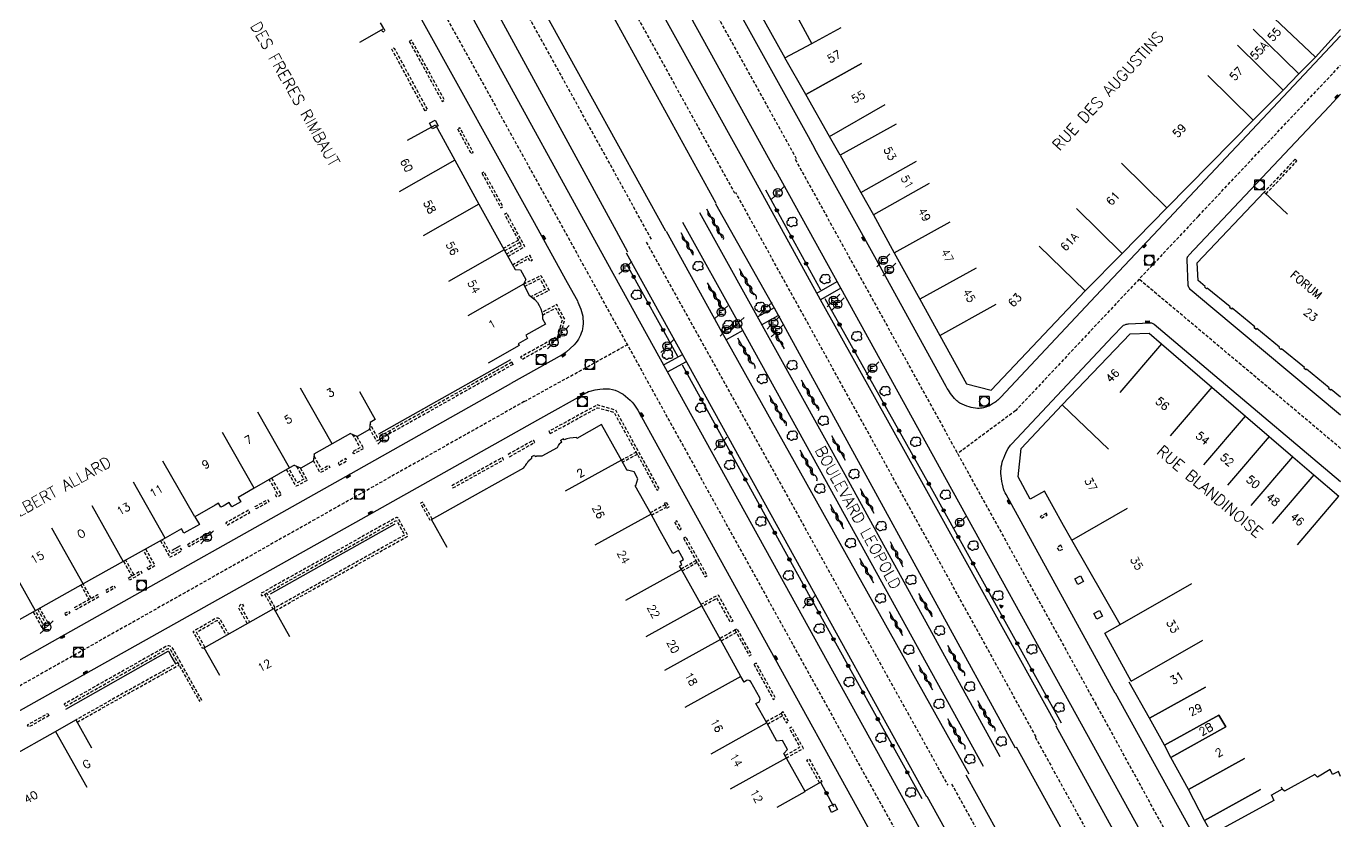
# Model space of a CAD drawing. Header units: millimetres. Extents: x 79000 to 80002, y 144000 to 145000.
# Drawn here: x 79794.7 to 80000, y 144560 to 144684 of the extents above; entities that cross this region are included whole.
import ezdxf
from ezdxf.enums import TextEntityAlignment as Align

# ---------------------------------------------------------------- set-up
doc = ezdxf.new("R2010")
doc.units = ezdxf.units.MM
doc.linetypes.add('DASHED', pattern=[0.75, 0.5, -0.25])
doc.layers.get('0').update_dxf_attribs({"linetype": 'CONTINUOUS'})
for name, color, linetype in [('W0001', 6, 'DASHED'), ('W0008', 7, 'CONTINUOUS'), ('W0100', 7, 'CONTINUOUS'), ('W0112', 1, 'DASHED'), ('W0300', 7, 'CONTINUOUS'), ('W0310', 3, 'CONTINUOUS'), ('W0322', 7, 'CONTINUOUS'), ('W0400', 7, 'CONTINUOUS'), ('W0420', 7, 'CONTINUOUS'), ('W0471', 7, 'CONTINUOUS'), ('W0851', 7, 'CONTINUOUS'), ('W0984', 7, 'CONTINUOUS'), ('W0989', 7, 'CONTINUOUS'), ('W0991', 7, 'CONTINUOUS'), ('W1102', 7, 'CONTINUOUS')]:
    doc.layers.add(name, color=color, linetype=linetype)
doc.styles.get("Standard").update_dxf_attribs({"font": 'romans.shx', "width": 0.85})

# ---------------------------------------------------------------- blocks, each defined once
blk = doc.blocks.new('T300')
for p, q in [((-0.8, 0.51), (-0.86, 0.34)), ((-0.86, 0.34), (-0.86, 0.17)), ((-0.86, 0.17), (-0.74, 0.06)), ((-0.69, 0.63), (-0.8, 0.51)), ((-0.8, -0.06), (-0.74, 0.06)), ((-0.74, 0.06), (-0.69, 0.11)), ((-0.57, 0.69), (-0.69, 0.63)), ((-0.46, 0.69), (-0.57, 0.69)), ((-0.29, 0.63), (-0.46, 0.69)), ((-0.29, 0.63), (-0.17, 0.74)), ((-0.23, 0.57), (-0.29, 0.63)), ((-0.17, 0.74), (-0.06, 0.8)), ((-0.06, 0.8), (0.06, 0.8)), ((0.06, 0.8), (0.23, 0.74)), ((0.23, 0.74), (0.34, 0.63)), ((0.34, 0.63), (0.4, 0.51)), ((0.46, 0.46), (0.34, 0.46)), ((0.4, 0.51), (0.4, 0.46)), ((0.57, 0.4), (0.46, 0.46)), ((0.57, 0.4), (0.69, 0.29)), ((0.69, 0.29), (0.74, 0.17)), ((0.74, 0.06), (0.69, -0.17)), ((0.74, 0.17), (0.74, 0.06)), ((-0.8, -0.17), (-0.8, -0.06)), ((-0.8, -0.23), (-0.8, -0.17)), ((-0.74, -0.34), (-0.8, -0.23)), ((-0.69, -0.4), (-0.74, -0.34)), ((-0.51, -0.46), (-0.69, -0.4)), ((-0.4, -0.46), (-0.51, -0.46)), ((-0.4, -0.46), (-0.34, -0.46)), ((-0.34, -0.46), (-0.34, -0.4)), ((-0.34, -0.51), (-0.34, -0.46)), ((-0.29, -0.63), (-0.34, -0.51)), ((-0.17, -0.74), (-0.29, -0.63)), ((-0.06, -0.8), (-0.17, -0.74)), ((0.06, -0.8), (-0.06, -0.8)), ((0.17, -0.74), (0.06, -0.8)), ((0.23, -0.69), (0.17, -0.74)), ((0.29, -0.46), (0.23, -0.46)), ((0.29, -0.63), (0.23, -0.69)), ((0.46, -0.4), (0.29, -0.46)), ((0.34, -0.51), (0.29, -0.63)), ((0.34, -0.51), (0.34, -0.46)), ((0.57, -0.34), (0.46, -0.4)), ((0.63, -0.29), (0.57, -0.34)), ((0.69, -0.17), (0.63, -0.29))]:
    blk.add_line(p, q)
blk = doc.blocks.new('T851')
for p, q in [((-0.25, -0.15), (0, 0.32)), ((0, 0.32), (0.25, -0.15)), ((-0.25, -0.15), (0.25, -0.15))]:
    blk.add_line(p, q)
for major_axis in [(-0.106, 0.106), (-0.0354, 0.0354), (-0.0236, 0.0236)]:
    blk.add_ellipse((0, 0), major_axis=major_axis, ratio=1, start_param=3.926991, end_param=10.210176)
blk = doc.blocks.new('T471')
for p, q in [((-0.333334, 0.333334), (-0.333334, -0.333334)), ((-0.333334, 0.333334), (0.333334, 0.333334)), ((-0.333334, 0), (0, 0)), ((0.500001, 0.500001), (1.000002, 1.000002)), ((-0.500001, -0.500001), (-1.000002, -1.000002)), ((-0.333334, -0.333334), (0.333334, -0.333334))]:
    blk.add_line(p, q)
blk.add_ellipse((0, 0), major_axis=(0.471405, 0.471405), ratio=1, start_param=5.4977871438, end_param=11.780972451)
blk = doc.blocks.new('T400')
for p, q in [((-0.15, 0.3), (0.15, 0.3)), ((-0.15, -0.25), (-0.15, 0.3)), ((-0.15, 0.15), (0.15, 0.15)), ((-0.15, 0), (0.15, 0)), ((0.15, 0.3), (0.15, -0.25)), ((-0.15, -0.15), (0.15, -0.15)), ((-0.15, -0.25), (-0.15, -0.3)), ((-0.15, -0.3), (0.15, -0.3)), ((0.15, -0.3), (0.15, -0.25))]:
    blk.add_line(p, q)
blk = doc.blocks.new('T420')
for p, q in [((0.75, 0.75), (-0.75, 0.75)), ((-0.75, 0.75), (-0.75, -0.75)), ((0.75, 0.75), (0.75, -0.75)), ((0.75, -0.75), (-0.75, -0.75))]:
    blk.add_line(p, q)
blk.add_ellipse((0, 0), major_axis=(-0.53, 0.53), ratio=1, start_param=3.926991, end_param=10.210176)
blk = doc.blocks.new('t112o')
at = {"color": 0, "linetype": 'Continuous'}
for p, q in [((-0.5, 0.5), (0.5, 0.5)), ((-0.5, -0.5), (-0.5, 0.5)), ((0.5, 0.5), (0.5, -0.5)), ((0.5, -0.5), (-0.5, -0.5))]:
    blk.add_line(p, q, dxfattribs=at)
blk = doc.blocks.new('t322o')
at = {"color": 0, "linetype": 'Continuous'}
for radius in [0.25, 0.15]:
    blk.add_circle((0, 0), radius, dxfattribs=at)
blk = doc.blocks.new('t310o')
at = {"color": 0, "linetype": 'Continuous'}
for centre, start, end in [((-0.5, 0.38), 216.8699, 323.1304), ((0.5, -0.37), 36.8699, 143.1303)]:
    blk.add_arc(centre, 0.625, start, end, dxfattribs=at)

msp = doc.modelspace()

# ---------------------------------------------------------------- linework, layer by layer
at = {"layer": 'W0001', "flags": 128}
for points in [[(79865.94, 145000), (79850.29, 144963.3), (79830.17, 144915.96), (79827.73, 144910.26), (79817.01, 144885.06), (79816.56, 144883.96), (79816.13, 144882.86), (79815.12, 144880.15), (79814.14, 144877.44), (79813.6, 144875.89), (79813.1, 144874.32), (79812.64, 144872.75), (79812.22, 144871.16), (79811.65, 144868.86), (79811.13, 144866.54), (79810.64, 144864.22), (79810.2, 144861.89), (79809.71, 144859.09), (79809.29, 144856.27), (79809.07, 144854.44), (79808.9, 144852.6), (79808.79, 144850.86), (79808.7, 144849.12), (79808.63, 144847.38), (79808.59, 144845.63), (79808.58, 144843.73), (79808.59, 144841.83), (79808.62, 144839.92), (79808.68, 144838.02), (79808.98, 144831.44), (79809.16, 144828.62), (79809.4, 144825.59), (79809.66, 144822.55), (79809.89, 144820.15), (79810.15, 144817.74), (79810.57, 144814.02), (79811.01, 144810.29), (79811.23, 144808.63), (79811.48, 144806.97), (79815.92, 144783.42), (79816.29, 144781.59), (79816.81, 144779.23), (79818.43, 144772.47), (79819.06, 144769.98), (79819.73, 144767.5), (79820.71, 144764.07), (79821.72, 144760.65), (79822.48, 144758.19), (79823.3, 144755.75), (79824.05, 144753.68), (79824.84, 144751.63), (79825.94, 144748.99), (79827.1, 144746.39), (79828.35, 144743.76), (79829.67, 144741.16), (79832.41, 144735.96), (79833.33, 144734.25), (79853.75, 144697.3), (79876.85, 144655.55), (79897.23, 144618.65), (79900.05, 144613.53), (79912.27, 144591.41), (79930.03, 144559.25), (79958.22, 144508.22), (79972.17, 144482.97), (79984.66, 144460.58)], [(79892.35, 144650.79), (79858.89, 144711.48), (79843.65, 144739.18), (79834.42, 144758.75), (79828.62, 144777.91), (79824.06, 144799.15), (79820.79, 144822.2), (79819.41, 144842.88), (79820.34, 144854.88), (79823.32, 144868.59), (79877.16, 145000.14)], [(79893.84, 144997.48), (79842.35, 144873.75), (79838.46, 144861.57), (79835.58, 144846.33), (79835.33, 144826.95), (79838.46, 144808.58), (79841.25, 144795.47), (79846.42, 144769.31), (79854.97, 144748.92), (79871.56, 144719.13), (79905.34, 144657.98)], [(79915.02, 144663.34), (79868.43, 144747.48), (79862.25, 144760.17), (79860.72, 144773.38), (79860.72, 144785.56), (79864.62, 144801.31), (79868.93, 144809.22), (79961.58, 144956.95)], [(79977.78, 144654.41), (80000, 144677.98)], [(79914.82, 144663.24), (79961.74, 144578.23)], [(79952.43, 144573.08), (79905.51, 144658.08)], [(79977.78, 144654.41), (79949.24, 144624.03)], [(79891.54, 144650.34), (79938.64, 144565.53)], [(80000, 144618.13), (79968.51, 144644.55)], [(79872.49, 144625.44), (79888.58, 144634.32)], [(79872.49, 144625.44), (79744.05, 144553.07)], [(79949.24, 144624.03), (79940.17, 144617.3)], [(79999.73, 144508.89), (79961.77, 144578.25)], [(79952.29, 144573.01), (79999.73, 144487.14)], [(80000.01, 144455.58), (79939.2, 144565.84)]]:
    msp.add_lwpolyline(points, dxfattribs=at)
at = {"layer": 'W0008'}
for p, q in [((79987.47, 144462.61), (79912.12, 144598.8)), ((79981.63, 144534.99), (79958.68, 144576.56)), ((79978.46, 144533.19), (79955.55, 144574.76)), ((79972.1, 144530.33), (79949.37, 144571.44)), ((79964.06, 144526.3), (79941.51, 144567.1))]:
    msp.add_line(p, q, dxfattribs=at)
for points in [[(79888.69, 144648.76), (79886.9, 144652.03), (79864.55, 144693.07), (79849.12, 144721.79), (79839.24, 144740.64), (79833.53, 144752.06), (79830.65, 144758.5), (79829.21, 144762.4), (79828.1, 144765.8), (79827.06, 144769.13), (79826.09, 144772.42), (79825.19, 144775.69), (79824.34, 144778.95), (79823.53, 144782.24), (79822.77, 144785.57), (79822.03, 144788.98), (79821.31, 144792.47)], [(79912.12, 144598.8), (79885.55, 144646.95), (79865.31, 144683.83), (79850.48, 144711.06), (79840.17, 144730.26), (79833.48, 144743.06), (79829.51, 144751.07), (79827.37, 144755.93), (79826.16, 144759.26), (79825.12, 144762.39), (79824.12, 144765.61), (79823.15, 144768.9), (79822.21, 144772.26), (79821.31, 144775.68), (79820.44, 144779.15), (79819.61, 144782.67), (79818.82, 144786.23), (79818.08, 144789.82)], [(79902.46, 144656.39), (79886.98, 144684.46), (79856.7, 144739.21), (79854.29, 144743.69), (79852, 144748.22), (79849.82, 144752.81), (79847.79, 144757.47), (79846.48, 144760.75), (79845.29, 144764.08), (79844.17, 144767.43), (79843.09, 144770.79), (79842.46, 144772.8), (79841.86, 144774.81), (79841.29, 144776.83), (79840.75, 144778.86), (79840.29, 144778.74)], [(79894.59, 144652.03), (79879.38, 144679.56), (79847.37, 144737.49), (79845.28, 144741.43), (79843.31, 144745.44), (79841.45, 144749.49), (79839.69, 144753.59), (79838.27, 144757.15), (79836.95, 144760.76), (79835.71, 144764.38), (79834.51, 144768.03), (79833.83, 144770.18), (79833.19, 144772.34), (79832.58, 144774.52), (79832.01, 144776.7), (79832.49, 144776.78)], [(79911.75, 144661.53), (79895.73, 144690.53), (79865.7, 144745.18), (79864.17, 144747.94), (79862.67, 144750.71), (79861.24, 144753.52), (79859.94, 144756.4), (79859.15, 144758.43), (79858.44, 144760.48), (79857.81, 144762.56), (79857.24, 144764.66), (79856.62, 144767.28), (79856.07, 144769.92), (79855.62, 144772.58), (79855.25, 144775.25)], [(79908.6, 144659.79), (79893.01, 144687.98), (79862.75, 144742.69), (79861.12, 144745.69), (79859.53, 144748.73), (79858, 144751.79), (79856.54, 144754.89), (79855.27, 144757.75), (79854.06, 144760.64), (79852.9, 144763.55), (79851.81, 144766.48), (79851.2, 144768.2), (79850.63, 144769.94), (79850.09, 144771.68), (79849.59, 144773.44), (79850.07, 144773.61)], [(79904.62, 144688.89), (79916.82, 144666.83), (79917.87, 144664.93)], [(80000, 144557.15), (79988.54, 144548.11), (79987.93, 144547.77), (79987.25, 144547.62), (79986.58, 144547.6), (79985.94, 144547.64), (79985.17, 144547.75), (79984.42, 144547.97), (79983.7, 144548.27), (79983.02, 144548.65), (79982.39, 144549.1), (79981.8, 144549.61), (79981.28, 144550.19), (79980.85, 144550.85), (79964.81, 144579.9)], [(79957.78, 144523.22), (79935.42, 144563.77)]]:
    msp.add_lwpolyline(points, dxfattribs=at)
at = {"layer": 'W0008', "flags": 128}
for points in [[(79850.67, 144695.59), (79873.77, 144653.85), (79879.18, 144644.02), (79880.78, 144641.18), (79880.88, 144640.97), (79881.31, 144639.88), (79881.43, 144639.51), (79881.53, 144639.13), (79881.61, 144638.75), (79881.65, 144638.36), (79881.68, 144637.97), (79881.67, 144637.58), (79881.64, 144637.19), (79881.58, 144636.81), (79881.51, 144636.46), (79881.4, 144636.12), (79881.28, 144635.79), (79881.12, 144635.47), (79880.95, 144635.16), (79880.75, 144634.86), (79880.53, 144634.59), (79880.29, 144634.32), (79879.68, 144633.73), (79879.04, 144633.17), (79878.73, 144632.93), (79878.4, 144632.73), (79870.38, 144628.28)], [(79958.68, 144576.56), (79938.46, 144613.19), (79921.92, 144643.14), (79911.77, 144661.54)], [(79955.68, 144574.83), (79935.38, 144611.5), (79918.77, 144641.32), (79908.63, 144659.81)], [(79902.38, 144656.34), (79911.52, 144640.06), (79949.18, 144571.34)], [(79897.22, 144653.48), (79906.01, 144637.65), (79918.56, 144614.92), (79944.18, 144568.48)], [(79899.85, 144654.94), (79922.81, 144613.56), (79946.78, 144570.02)], [(79894.63, 144652.05), (79903.37, 144636.26), (79941.92, 144567.32)], [(79935.35, 144563.73), (79917.64, 144595.8), (79903.37, 144621.69), (79888.45, 144648.63)], [(79918.19, 144642.38), (79921.38, 144644.2)], [(79921.92, 144643.14), (79918.77, 144641.32)], [(79911.52, 144640.06), (79908.85, 144638.63)], [(79909.55, 144637.44), (79912.15, 144638.88)], [(79903.37, 144636.26), (79906.01, 144637.65)], [(79906.61, 144636.53), (79904.03, 144635.08)], [(79897.24, 144632.8), (79894.29, 144631.18)], [(79894.84, 144630.06), (79897.82, 144631.71)], [(79769.33, 144571.37), (79800.81, 144589.13), (79845.47, 144614.19), (79870.38, 144628.28)], [(79874.6, 144622.61), (79882.27, 144626.87), (79882.52, 144626.99), (79882.78, 144627.07), (79883.54, 144627.25), (79884.3, 144627.38), (79884.79, 144627.44), (79885.29, 144627.44), (79885.78, 144627.4), (79886.27, 144627.32), (79886.71, 144627.2), (79887.13, 144627.03), (79887.54, 144626.82), (79887.92, 144626.58), (79888.3, 144626.29), (79888.66, 144625.98), (79889.01, 144625.66), (79889.34, 144625.32), (79889.59, 144625.03), (79889.83, 144624.73), (79890.04, 144624.41), (79890.23, 144624.08), (79896.97, 144611.83), (79909.19, 144589.71), (79926.95, 144557.55)], [(79780.71, 144569.92), (79802.73, 144582.24), (79847, 144607.06), (79874.6, 144622.61)]]:
    msp.add_lwpolyline(points, dxfattribs=at)
at = {"layer": 'W0008'}
for points in [[(80000, 144682.56), (79970.7, 144651.43), (79961.72, 144641.88), (79946.9, 144626.11, -0.065959), (79945.62, 144625.06, -0.072591), (79944.24, 144624.47, -0.082394), (79943.29, 144624.37, -0.057922), (79941.96, 144624.62, -0.045849), (79940.53, 144625.21, -0.089528), (79939.9, 144625.69, -0.027967), (79939.08, 144626.71, -0.029394), (79938.41, 144627.77), (79927.23, 144648.05), (79917.88, 144664.93)], [(80000, 144623.29), (79980.02, 144639.95), (79976.49, 144642.92, -0.094094), (79976.44, 144642.98, -0.021423), (79976.3, 144643.27, -0.016349), (79976.19, 144643.55, -0.077446), (79976.18, 144643.61), (79976.04, 144647.57, -0.030307), (79976.04, 144647.81, -0.047442), (79976.07, 144647.95, -0.076382), (79976.13, 144648.09, -0.04413), (79976.3, 144648.3), (79998.24, 144671.56), (80000, 144673.43)], [(79964.8, 144579.89), (79947.74, 144610.92, -0.061039), (79947.27, 144612.09, -0.04281), (79946.96, 144613.85, -0.058869), (79947, 144615.27, -0.059982), (79947.37, 144616.62, -0.031903), (79948.08, 144618.09, -0.059935), (79948.59, 144618.79), (79964.44, 144635.65), (79965.94, 144637.23, -0.091483), (79966.1, 144637.35, -0.043634), (79966.49, 144637.5, -0.0134), (79966.79, 144637.58, -0.04328), (79966.88, 144637.59), (79970.13, 144637.75, -0.033947), (79970.3, 144637.75, -0.030867), (79970.47, 144637.72, -0.066278), (79970.67, 144637.65, -0.056289), (79970.87, 144637.51), (79980.37, 144629.52), (80000, 144612.95)]]:
    msp.add_lwpolyline(points, format="xyb", dxfattribs=at)
at = {"layer": 'W0100'}
msp.add_line((79920.15, 144666.86), (79928.84, 144671.82), dxfattribs=at)
for points in [[(79917.4, 144681.37), (79911.34, 144692.53), (79907, 144690.24), (79913.19, 144679.1), (79917.4, 144681.37)], [(79916.45, 144673.39), (79913.19, 144679.1), (79917.4, 144681.37), (79921.99, 144683.85)], [(79921.83, 144663.92), (79925.04, 144658.09), (79927.03, 144654.58), (79930.28, 144648.69), (79934.29, 144641.45), (79937.4, 144635.76), (79941.56, 144628.2), (79945.42, 144627.2), (79960.09, 144642.73), (79965.86, 144648.55), (79972.87, 144655.67), (79986.36, 144669.36), (79991.02, 144674.09), (79993.49, 144676.6), (79996.07, 144679.23), (80000, 144683.57)], [(79920.15, 144666.86), (79916.45, 144673.39), (79925.18, 144678.26)], [(79925.18, 144678.26), (79916.45, 144673.39)], [(79921.82, 144663.91), (79920.15, 144666.86)], [(80000, 144626.12), (79998.51, 144627.34), (79998.41, 144627.21), (79998.1, 144627.48), (79998.19, 144627.6), (79994.64, 144630.5), (79994.54, 144630.38), (79994.24, 144630.64), (79994.33, 144630.76), (79990.77, 144633.67), (79990.67, 144633.55), (79990.37, 144633.81), (79990.46, 144633.93), (79986.91, 144636.83), (79986.82, 144636.71), (79986.5, 144636.97), (79986.6, 144637.09), (79983.05, 144640), (79982.95, 144639.88), (79982.64, 144640.14), (79982.73, 144640.25), (79982.73, 144640.25), (79979.15, 144643.15), (79979.06, 144643.05), (79978.76, 144643.31), (79978.84, 144643.4), (79977.76, 144644.32), (79977.6, 144647.11), (79988.05, 144658.15), (79991.68, 144654.71)], [(79967.26, 144581.78), (79963.15, 144589.25), (79965.56, 144590.62), (79958.03, 144603.81), (79956.73, 144606.09), (79955.09, 144609.02), (79953.73, 144611.46), (79951.52, 144610.22), (79949.63, 144613.68), (79950.09, 144618.11), (79956.5, 144624.91), (79967.12, 144636.01), (79970.09, 144636.13), (79972.04, 144634.44), (79979.9, 144627.68), (79985.16, 144623.14), (79988.82, 144619.97), (79992.54, 144616.81), (79995.82, 144613.99), (79999.73, 144610.67)], [(79978.88, 144580.86), (79970.13, 144576.01), (79966.99, 144581.62)], [(79972.46, 144571.78), (79970.13, 144576.01), (79978.88, 144580.86)], [(79972.46, 144571.78), (79980.99, 144576.46), (79982.04, 144574.63), (79973.48, 144569.87), (79972.46, 144571.78)], [(79984.97, 144569.7), (79976.23, 144564.84), (79973.48, 144569.87), (79982.04, 144574.63), (79980.99, 144576.46), (79972.46, 144571.78)], [(79978.74, 144560.03), (79976.23, 144564.84), (79984.97, 144569.7)], [(80000, 144566.86), (79999.67, 144567.65), (79998.75, 144567.2), (79998.38, 144567.96), (79996.36, 144566.79), (79995.98, 144567.2), (79991.25, 144564.59), (79990.88, 144564.89), (79989.2, 144563.98), (79989.57, 144563.15), (79979.94, 144557.89)], [(79990.73, 144565.26), (79990.88, 144564.89), (79989.2, 144563.98), (79989.19, 144564)], [(79989.19, 144564), (79989.2, 144563.98), (79989.57, 144563.15), (79979.94, 144557.89), (79978.74, 144560.03), (79987.5, 144564.85)], [(79987.5, 144564.85), (79978.74, 144560.03)]]:
    msp.add_lwpolyline(points, dxfattribs=at)
at = {"layer": 'W0100', "flags": 128}
for points in [[(79846.79, 144681.59), (79850.53, 144683.71), (79850.02, 144684.61)], [(79854.24, 144666.26), (79858.63, 144668.66), (79861.65, 144663.14), (79865.37, 144656.28), (79869.33, 144649.13), (79871.07, 144646.08), (79871.07, 144646.08), (79871.89, 144646.02), (79872.73, 144644.48), (79872.36, 144643.79), (79873.27, 144642.07), (79874.16, 144641.36), (79874.53, 144640.92), (79874.84, 144640.44), (79875.06, 144639.94), (79875.23, 144639.42), (79875.32, 144638.89), (79875.35, 144638.35), (79875.78, 144637.54), (79872.71, 144635.8), (79873, 144635.29), (79871.53, 144634.45), (79871.68, 144634.19), (79866.84, 144631.46)], [(79846.75, 144626.99), (79849.22, 144622.65), (79848.41, 144622.19), (79848.44, 144622.14), (79848.3, 144621.07), (79848.3, 144621.07), (79846.38, 144619.99), (79845.38, 144620.4), (79845.35, 144620.45), (79845.34, 144620.44), (79842.51, 144618.83), (79842.51, 144618.83), (79839.64, 144617.2), (79839.66, 144617.16), (79839.51, 144616.12), (79837.59, 144615.05), (79836.61, 144615.44), (79836.59, 144615.48), (79836.49, 144615.43), (79835.81, 144615.08), (79830.32, 144611.92), (79830.32, 144611.92), (79828.78, 144611.04), (79827.81, 144610.48), (79828.22, 144609.77), (79826.82, 144608.99), (79826.42, 144609.68), (79825.44, 144609.12), (79825.12, 144608.94), (79824.75, 144609.58), (79824.19, 144609.26), (79821.04, 144607.46), (79821.74, 144606.23), (79819.34, 144604.88), (79818.95, 144605.58), (79816.39, 144604.12), (79809.83, 144600.45), (79803.58, 144596.96), (79790.23, 144589.45)], [(79860.45, 144602.64), (79858, 144607.01), (79865.72, 144611.32), (79872.42, 144615.07), (79872.49, 144615.23), (79872.56, 144615.31), (79872.59, 144615.35), (79872.72, 144615.51), (79872.73, 144615.52), (79872.75, 144615.56), (79872.87, 144615.74), (79872.95, 144615.87), (79873.02, 144615.98), (79873.12, 144616.11), (79873.24, 144616.25), (79873.27, 144616.28), (79873.45, 144616.44), (79873.53, 144616.51), (79873.67, 144616.62), (79873.68, 144616.87), (79874.07, 144617.09), (79874.2, 144616.87), (79874.38, 144616.93), (79874.47, 144616.95), (79874.65, 144616.97), (79874.89, 144616.98), (79875.04, 144616.98), (79875.3, 144616.94), (79877.69, 144618.27), (79877.77, 144618.46), (79877.83, 144618.57), (79877.93, 144618.74), (79878.04, 144618.91), (79878.13, 144619.01), (79878.33, 144619.17), (79878.2, 144619.38), (79878.21, 144619.39)], [(79824.93, 144582.63), (79822.48, 144586.99), (79833.38, 144593.11), (79835.83, 144588.76)], [(79787.63, 144561.66), (79785.18, 144566.02), (79799.26, 144573.93), (79802.47, 144575.73), (79804.91, 144571.37)]]:
    msp.add_lwpolyline(points, dxfattribs=at)
msp.add_lwpolyline([(79912.01, 144562.07), (79916.36, 144564.54), (79913.01, 144570.47), (79913.01, 144570.47), (79913.59, 144571.11), (79912.8, 144572.53), (79911.95, 144572.38), (79911.95, 144572.38), (79910.36, 144575.25), (79908.67, 144578.29), (79909.05, 144578.49, 0.422245), (79909.26, 144579.17), (79907.89, 144581.66, 0.414584), (79907.21, 144581.85), (79906.81, 144581.64), (79906.33, 144582.5), (79903.13, 144588.28), (79900.22, 144593.55), (79897.05, 144599.22), (79896.73, 144599.74), (79896.8, 144599.78), (79897.1, 144599.97), (79896.82, 144600.48), (79897.34, 144600.77), (79896.57, 144602.18), (79895.69, 144601.7), (79893.73, 144605.24), (79893.73, 144605.24), (79892.29, 144607.83), (79889.83, 144612.29), (79889.92, 144612.34), (79890.08, 144612.85), (79890.25, 144613.38), (79889.67, 144614.44), (79888.61, 144614.71), (79888.54, 144614.67), (79887.65, 144616.28), (79886.99, 144617.47), (79884.55, 144621.84), (79880.7, 144619.69), (79880.64, 144619.8), (79880.12, 144619.78), (79879.61, 144619.71), (79879.16, 144619.6), (79878.71, 144619.45), (79878.62, 144619.61), (79878.21, 144619.39)], format="xyb", dxfattribs=at)
at = {"layer": 'W0112', "flags": 128}
for points in [[(79850.4, 144683.11), (79850.18, 144683.52), (79850.53, 144683.71), (79850.75, 144683.3)], [(79857.01, 144670.82), (79851.81, 144680.48), (79852.16, 144680.67), (79857.36, 144671.01)], [(79854.53, 144681.69), (79859.69, 144672.3), (79860.05, 144672.49), (79854.88, 144681.89)], [(79862.06, 144668.02), (79864.18, 144664.16), (79864.53, 144664.35), (79862.41, 144668.21)], [(79865.86, 144661.1), (79868.83, 144655.7), (79869.18, 144655.89), (79866.21, 144661.29)], [(79876.53, 144620.44), (79883.94, 144624.48), (79886.5, 144623.76), (79893.24, 144611.58), (79893.59, 144611.78), (79886.77, 144624.1), (79883.89, 144624.91), (79876.34, 144620.79)], [(79870.19, 144616.83), (79874.13, 144619.06), (79873.93, 144619.41), (79869.99, 144617.18)], [(79843.59, 144615.52), (79844.79, 144616.17), (79844.6, 144616.52), (79843.4, 144615.87)], [(79861.35, 144611.94), (79869.26, 144616.34), (79869.07, 144616.69), (79861.16, 144612.28)], [(79830.45, 144609.03), (79832.42, 144610.12), (79832.61, 144609.77), (79830.64, 144608.68)], [(79829.42, 144608.46), (79825.86, 144606.48), (79826.06, 144606.13), (79829.61, 144608.11)], [(79894.36, 144609.51), (79894.77, 144608.81), (79895.12, 144609.01), (79894.71, 144609.72)], [(79895.96, 144606.62), (79896.67, 144605.37), (79897.02, 144605.56), (79896.31, 144606.81)], [(79954.04, 144607.99), (79953.06, 144607.44), (79953.2, 144607.19), (79954.18, 144607.74)], [(79819.89, 144603.11), (79823.43, 144605.12), (79823.62, 144604.77), (79820.08, 144602.76)], [(79897.37, 144604.09), (79900.72, 144598.07), (79901.07, 144598.27), (79897.72, 144604.29)], [(79956.29, 144603.01), (79955.7, 144602.68), (79956.03, 144602.09), (79956.62, 144602.42)], [(79810.63, 144597.88), (79812.57, 144598.99), (79812.77, 144598.64), (79810.83, 144597.53)], [(79807.13, 144595.98), (79808.42, 144596.7), (79808.61, 144596.35), (79807.32, 144595.63)], [(79802.26, 144593.27), (79805.85, 144595.29), (79806.05, 144594.94), (79802.46, 144592.92)], [(79800.71, 144592.37), (79801.31, 144592.72), (79801.51, 144592.37), (79800.92, 144592.03)], [(79905.37, 144589.78), (79907.63, 144585.75), (79907.98, 144585.94), (79905.72, 144589.97)], [(79908.37, 144584.4), (79911.38, 144578.92), (79911.73, 144579.12), (79908.72, 144584.59)], [(79798.28, 144576.39), (79795.11, 144574.61), (79794.92, 144574.96), (79798.08, 144576.73)], [(79912.58, 144576.77), (79913.44, 144575.24), (79913.79, 144575.43), (79912.93, 144576.97)], [(79918.61, 144565.87), (79916.64, 144569.42), (79916.99, 144569.62), (79918.96, 144566.06)]]:
    msp.add_lwpolyline(points, close=True, dxfattribs=at)
at = {"layer": 'W0112'}
msp.add_lwpolyline([(79988.34, 144657.87), (79993.18, 144663.01), (79992.89, 144663.28), (79988.05, 144658.15)], dxfattribs=at)
at = {"layer": 'W0112', "flags": 128}
for points in [[(79869.91, 144648.11), (79872.57, 144649.63), (79872.57, 144649.63), (79869.75, 144654.87), (79869.4, 144654.68), (79872.04, 144649.79), (79869.71, 144648.46)], [(79871.57, 144650.65), (79869.21, 144649.35)], [(79869.41, 144649), (79871.76, 144650.3)], [(79870.65, 144646.81), (79873.29, 144648.31), (79873.39, 144648.14), (79873.39, 144648.14), (79873.75, 144647.5), (79873.41, 144647.3), (79873.14, 144647.77), (79870.85, 144646.46)], [(79873.49, 144647.96), (79873.49, 144647.96)], [(79872.36, 144643.79), (79874.74, 144644.96), (79875.09, 144645.15), (79876.36, 144642.8), (79876, 144642.61), (79873.91, 144641.56)], [(79875.09, 144645.15), (79875.09, 144645.15)], [(79872.54, 144643.43), (79874.92, 144644.62), (79875.81, 144642.97), (79873.57, 144641.83)], [(79875.32, 144638.93), (79877.4, 144640.05), (79878.4, 144638.21), (79877.7, 144635.62), (79871.92, 144632.38), (79872.12, 144632.03), (79878.04, 144635.36), (79878.83, 144638.26), (79877.56, 144640.58), (79875.24, 144639.35)], [(79870.74, 144631.24), (79849.43, 144619.27), (79848.32, 144621.25)], [(79870.54, 144631.59), (79849.58, 144619.82), (79848.41, 144621.91)], [(79870.74, 144631.23), (79870.55, 144631.58)], [(79846.32, 144620.02), (79847.39, 144618.11), (79845.88, 144617.26), (79845.68, 144617.61), (79846.85, 144618.26), (79845.73, 144620.26)], [(79839.62, 144616.92), (79840.77, 144614.85), (79841.92, 144615.5), (79842.12, 144615.15), (79840.62, 144614.31), (79839.53, 144616.27)], [(79887.65, 144616.28), (79889.94, 144617.54), (79890.13, 144617.19), (79887.84, 144615.93)], [(79837.51, 144615.08), (79838.59, 144613.14), (79836.87, 144612.2), (79835.36, 144614.82)], [(79836.93, 144615.31), (79838.05, 144613.3), (79837.02, 144612.74), (79835.71, 144615.02)], [(79833.02, 144613.47), (79834.52, 144610.87), (79833.83, 144610.5), (79833.64, 144610.85), (79833.97, 144611.02), (79832.67, 144613.28)], [(79858.12, 144607.07), (79856.62, 144609.74), (79856.27, 144609.55), (79857.77, 144606.88)], [(79892.36, 144607.69), (79894.68, 144608.97), (79894.48, 144609.32), (79892.17, 144608.04)], [(79833.58, 144592.77), (79854.35, 144604.45), (79852.82, 144607.17), (79852.74, 144607.26), (79852.64, 144607.31), (79852.52, 144607.32), (79852.41, 144607.28), (79831.3, 144595.44), (79831.49, 144595.09), (79852.52, 144606.88), (79853.8, 144604.6), (79833.38, 144593.11)], [(79813.84, 144599.2), (79813.57, 144599.51), (79814.27, 144599.94), (79813, 144602.22)], [(79813.35, 144602.42), (79814.81, 144599.8), (79813.78, 144599.17)], [(79815.66, 144603.72), (79817.13, 144601.11), (79819.03, 144602.16), (79818.83, 144602.51), (79817.28, 144601.65), (79816.01, 144603.91)], [(79809.89, 144600.48), (79811.17, 144598.19)], [(79811.52, 144598.39), (79810.24, 144600.68)], [(79896.98, 144599.34), (79899.3, 144600.63), (79899.49, 144600.28), (79897.18, 144598.99)], [(79803.22, 144596.76), (79804.48, 144594.51)], [(79804.82, 144594.71), (79803.57, 144596.95)], [(79829.23, 144590.78), (79828, 144592.97), (79827.91, 144593.16), (79827.92, 144593.31), (79827.99, 144593.47), (79828.13, 144593.67), (79828.28, 144593.79), (79828.49, 144593.89), (79828.62, 144593.51), (79828.5, 144593.45), (79828.43, 144593.4), (79828.33, 144593.26), (79828.31, 144593.23), (79828.34, 144593.18), (79829.58, 144590.98)], [(79831.94, 144595.34), (79833.24, 144593.03)], [(79833.58, 144593.23), (79832.29, 144595.54)], [(79900.09, 144593.78), (79902.4, 144595.07), (79902.4, 144595.07), (79902.75, 144595.27), (79905.04, 144591.16), (79904.69, 144590.97), (79902.59, 144594.73), (79900.28, 144593.43)], [(79902.75, 144595.27), (79902.75, 144595.27)], [(79902.94, 144594.92), (79902.94, 144594.92)], [(79795.79, 144592.57), (79797.25, 144589.98), (79798.45, 144590.68), (79798.25, 144591.03), (79797.4, 144590.53), (79796.14, 144592.77)], [(79796.49, 144592.97), (79797.74, 144590.73)], [(79798.09, 144590.93), (79796.83, 144593.16)], [(79822.48, 144586.99), (79822.28, 144586.87), (79820.77, 144589.55), (79824.3, 144591.62), (79824.4, 144591.65), (79824.62, 144591.65), (79824.74, 144591.63), (79824.89, 144591.55), (79824.98, 144591.47), (79825.05, 144591.32), (79826.28, 144589.12)], [(79822.62, 144587.07), (79821.31, 144589.4), (79824.47, 144591.25), (79824.59, 144591.25), (79824.61, 144591.25), (79824.66, 144591.23), (79824.67, 144591.18), (79825.93, 144588.93)], [(79903.25, 144588.07), (79905.6, 144589.37), (79905.4, 144589.72), (79903.05, 144588.42)], [(79822.14, 144578.76), (79818.14, 144585.87), (79817.59, 144586.87), (79817.43, 144587.08), (79817.26, 144587.19), (79816.98, 144587.27), (79816.85, 144587.27), (79816.63, 144587.22), (79816.52, 144587.17), (79800.61, 144578.18), (79800.8, 144577.83), (79816.72, 144586.82), (79816.75, 144586.84), (79816.91, 144586.88), (79817.12, 144586.81), (79817.15, 144586.79), (79817.24, 144586.67), (79817.79, 144585.68), (79821.79, 144578.57)], [(79818.37, 144584.65), (79802.47, 144575.73)], [(79802.66, 144575.38), (79818.57, 144584.31)], [(79910.46, 144575.07), (79912.8, 144576.37), (79912.61, 144576.72), (79910.26, 144575.42)], [(79913.4, 144569.77), (79916.08, 144571.28), (79916.08, 144571.28), (79914.25, 144574.57), (79913.9, 144574.38), (79915.54, 144571.44), (79913.2, 144570.12)]]:
    msp.add_lwpolyline(points, dxfattribs=at)
at = {"layer": 'W0310', "flags": 128}
for points in [[(79900.95, 144655.55), (79903.41, 144651.01)], [(79896.95, 144651.83), (79898.78, 144648.44)], [(79906.07, 144646.22), (79908.34, 144642.1)], [(79901.06, 144643.98), (79903.5, 144639.89)], [(79910.83, 144637.51), (79913.06, 144633.67)], [(79905.79, 144635.38), (79908.11, 144631.27)], [(79870.34, 144631.94), (79849.74, 144620.36), (79849.74, 144620.36)], [(79915.74, 144628.84), (79918.27, 144624.36)], [(79910.76, 144626.46), (79913.17, 144622.06)], [(79920.46, 144620.14), (79922.63, 144616.26)], [(79915.55, 144617.92), (79917.72, 144613.9)], [(79924.96, 144611.87), (79927.07, 144608.03)], [(79920.25, 144609.41), (79922.33, 144605.58)], [(79832.84, 144595.39), (79852.34, 144606.33)], [(79818.72, 144602.91), (79817.43, 144602.19)], [(79929.64, 144603.58), (79931.63, 144599.63)], [(79924.83, 144601), (79927.01, 144597.15)], [(79934.08, 144595.46), (79936.18, 144591.8)], [(79929.47, 144592.64), (79931.56, 144588.9)], [(79800.9, 144577.42), (79816.89, 144586.46), (79816.9, 144586.45), (79817.44, 144585.48), (79818.02, 144584.46)], [(79938.59, 144587.4), (79940.95, 144583.17)], [(79934.08, 144584.34), (79936.23, 144580.4)], [(79943.29, 144578.74), (79945.66, 144574.53)], [(79938.61, 144575.95), (79940.87, 144571.94)]]:
    msp.add_lwpolyline(points, dxfattribs=at)
at = {"layer": 'W0322', "flags": 128}
for points in [[(79918.79, 144642.81), (79910.24, 144658.44)], [(79896.49, 144632.47), (79888.5, 144646.86)], [(79956.4, 144575.2), (79936.09, 144611.87), (79919.47, 144641.48)], [(79934.61, 144563.39), (79917.18, 144594.83), (79902.76, 144621.01), (79897.22, 144631.14)], [(79916.33, 144564.59), (79918.78, 144565.98), (79920.81, 144562.21)]]:
    msp.add_lwpolyline(points, dxfattribs=at)
at = {"layer": 'W1102', "flags": 128}
for points in [[(79996.07, 144679.23), (79988.79, 144686.08)], [(79986.36, 144683.6), (79993.49, 144676.6)], [(79991.02, 144674.09), (79983.9, 144681.1)], [(79979.24, 144676.38), (79986.36, 144669.36)], [(79930.59, 144668.74), (79921.83, 144663.92)], [(79861.65, 144663.14), (79852.97, 144658.2)], [(79925.04, 144658.09), (79933.77, 144662.97)], [(79972.87, 144655.67), (79965.75, 144662.69)], [(79935.75, 144659.47), (79927.03, 144654.58)], [(79865.37, 144656.28), (79856.69, 144651.34)], [(79965.86, 144648.55), (79958.75, 144655.58)], [(79930.28, 144648.69), (79939.03, 144653.53)], [(79869.33, 144649.13), (79860.65, 144644.19)], [(79960.09, 144642.73), (79952.91, 144649.69)], [(79943.05, 144646.27), (79934.29, 144641.45)], [(79872.36, 144643.79), (79863.68, 144638.85)], [(79937.4, 144635.76), (79946.18, 144640.63)], [(79972.04, 144634.44), (79965.52, 144626.86)], [(79842.51, 144618.83), (79837.56, 144627.52)], [(79979.9, 144627.68), (79973.37, 144620.1)], [(79956.5, 144624.91), (79963.75, 144618.02)], [(79835.81, 144615.08), (79830.86, 144623.77)], [(79978.63, 144615.57), (79985.16, 144623.14)], [(79830.32, 144611.92), (79825.34, 144620.59)], [(79988.82, 144619.97), (79982.31, 144612.38)], [(79887.65, 144616.28), (79878.9, 144611.44)], [(79986.04, 144609.21), (79992.54, 144616.81)], [(79821.04, 144607.46), (79816.05, 144616.14)], [(79816.39, 144604.12), (79811.48, 144612.83)], [(79995.82, 144613.99), (79989.32, 144606.39)], [(79993.25, 144603.05), (79999.73, 144610.67)], [(79804.95, 144609.18), (79809.83, 144600.45)], [(79958.03, 144603.81), (79966.72, 144608.77)], [(79892.29, 144607.83), (79883.53, 144602.99)], [(79803.58, 144596.96), (79798.69, 144605.68)], [(79796.14, 144592.77), (79791.24, 144601.49)], [(79897.05, 144599.22), (79888.31, 144594.36)], [(79965.56, 144590.62), (79976.76, 144597.01)], [(79900.22, 144593.55), (79891.48, 144588.69)], [(79903.13, 144588.28), (79894.38, 144583.43)], [(79967.26, 144581.78), (79978.47, 144588.17)], [(79906.33, 144582.5), (79897.59, 144577.66)], [(79910.36, 144575.25), (79901.62, 144570.39)], [(79799.26, 144573.93), (79804.16, 144565.21)], [(79913.4, 144569.77), (79904.65, 144564.93)]]:
    msp.add_lwpolyline(points, dxfattribs=at)

# ---------------------------------------------------------------- block references
at = {"layer": 'W0112'}
for p, rotation in [((79858.37, 144668.7), 119.0461731106801), ((79959.14, 144597.53), 297.9637763285754), ((79962.12, 144592.13), 298.9911716600386), ((79920.72, 144561.95), 116.6222858278555)]:
    msp.add_blockref('t112o', p, dxfattribs=dict(at, rotation=rotation))
at = {"layer": 'W0300'}
for p, rotation in [((79914.41, 144653.51), 46.96261661898161), ((79899.73, 144646.63), 46.96261661897552), ((79919.58, 144644.6), 46.96261661898161), ((79890.1, 144642.14), 46.96261661897552), ((79909.4, 144640.24), 46.96261661898161), ((79904.42, 144637.41), 46.96261661898161), ((79924.51, 144635.67), 46.96261661898161), ((79894.97, 144632.79), 46.96261661897552), ((79914.42, 144631.15), 46.96261661898161), ((79909.76, 144629), 46.96261661897552), ((79928.94, 144627.11), 46.96261661899299), ((79900.15, 144624.5), 46.96261661897552), ((79919.31, 144622.48), 46.96261661898689), ((79914.46, 144620.14), 46.96261661897552), ((79933.72, 144619.18), 46.96261661897552), ((79904.66, 144615.58), 46.96261661897552), ((79924.09, 144614.16), 46.96261661897552), ((79918.76, 144611.88), 46.96261661897552), ((79938.37, 144610.92), 46.96261661899299), ((79909.55, 144606.74), 46.96261661898161), ((79928.33, 144606.01), 46.96261661898161), ((79923.55, 144603.37), 46.96261661898161), ((79942.7, 144602.97), 46.96261661897552), ((79913.85, 144598.33), 46.96261661898161), ((79932.99, 144597.62), 46.96261661897552), ((79928.24, 144594.74), 46.96261661898161), ((79946.58, 144595.17), 46.96261661898161), ((79918.66, 144590.02), 46.96261661898689), ((79937.46, 144589.7), 46.96261661898161), ((79932.66, 144586.71), 46.96261661897552), ((79951.88, 144586.77), 46.96261661897552), ((79923.32, 144581.68), 46.96261661898161), ((79942.17, 144580.96), 46.96261661898161), ((79937.37, 144578.26), 46.96261661899299), ((79956.14, 144577.69), 46.96261661897552), ((79928.3, 144572.96), 46.96261661897552), ((79947.12, 144572.4), 46.96261661898161), ((79942.18, 144569.63), 46.96261661897552), ((79932.94, 144564.43), 46.96261661898689)]:
    msp.add_blockref('T300', p, dxfattribs=dict(at, rotation=rotation))
at = {"layer": 'W0310'}
for p, rotation in [((79901.67, 144654.23), 298.4362879636036), ((79902.38, 144652.92), 298.4362879636036), ((79897.66, 144650.51), 298.2340982677592), ((79903.1, 144651.6), 298.4362879636036), ((79898.37, 144649.19), 298.2340982677592), ((79906.79, 144644.91), 298.9214736229948), ((79901.83, 144642.69), 300.8313343081538), ((79907.52, 144643.6), 298.9214736229948), ((79908.24, 144642.28), 298.9214736229948), ((79902.6, 144641.4), 300.8313343081538), ((79903.37, 144640.12), 300.8313343081538), ((79911.58, 144636.21), 300.1861996917389), ((79906.53, 144634.08), 299.4424955394575), ((79912.33, 144634.91), 300.1861996917389), ((79907.26, 144632.77), 299.4424955394575), ((79908, 144631.46), 299.4424955394575), ((79916.48, 144627.53), 299.4252694646443), ((79917.22, 144626.22), 299.4252694646443), ((79911.48, 144625.15), 298.7314909749338), ((79912.2, 144623.83), 298.7314909749338), ((79917.95, 144624.92), 299.4252694646443), ((79912.92, 144622.52), 298.7314909749338), ((79921.19, 144618.83), 299.2009191517345), ((79921.93, 144617.52), 299.2009191517345), ((79916.26, 144616.6), 298.3875143990339), ((79916.97, 144615.28), 298.3875143990339), ((79917.69, 144613.96), 298.3875143990339), ((79925.68, 144610.55), 298.7920063733704), ((79926.4, 144609.24), 298.7920063733704), ((79920.97, 144608.09), 298.4671116662233), ((79921.68, 144606.78), 298.4671116662233), ((79930.31, 144602.24), 296.7986270998338), ((79930.99, 144600.9), 296.7986270998338), ((79925.57, 144599.69), 299.5370477221144), ((79926.31, 144598.38), 299.5370477221144), ((79934.83, 144594.16), 299.8360168438643), ((79935.58, 144592.86), 299.8360168438643), ((79930.21, 144591.33), 299.2272867572905), ((79930.94, 144590.02), 299.2272867572905), ((79939.32, 144586.09), 299.117769954897), ((79940.05, 144584.78), 299.117769954897), ((79934.8, 144583.03), 298.716586785107), ((79940.78, 144583.46), 299.117769954897), ((79935.52, 144581.71), 298.716586785107), ((79944.03, 144577.43), 299.3503101622895), ((79939.35, 144574.64), 299.3560471840899), ((79944.76, 144576.12), 299.3503101622895), ((79945.5, 144574.81), 299.3503101622895), ((79940.08, 144573.34), 299.3560471840899), ((79940.82, 144572.03), 299.3560471840899)]:
    msp.add_blockref('t310o', p, dxfattribs=dict(at, rotation=rotation))
at = {"layer": 'W0322'}
for p, rotation in [((79911.95, 144655.31), 118.6819970850613), ((79914.23, 144651.15), 118.6819970850613), ((79916.51, 144646.98), 118.6819970850613), ((79889.57, 144644.93), 119.0345005023938), ((79891.88, 144640.78), 119.0345005023938), ((79894.18, 144636.62), 119.0345005023938), ((79921.73, 144637.46), 119.304696303884), ((79924.06, 144633.31), 119.304696303884), ((79897.88, 144629.92), 118.6678862920479), ((79926.38, 144629.17), 119.304696303884), ((79900.16, 144625.76), 118.6678862920479), ((79928.71, 144625.03), 119.304696303884), ((79902.44, 144621.59), 118.6678862920479), ((79931.03, 144620.89), 119.304696303884), ((79904.73, 144617.43), 118.844881802399), ((79933.36, 144616.75), 119.304696303884), ((79907.02, 144613.27), 118.844881802399), ((79935.68, 144612.6), 119.304696303884), ((79909.31, 144609.11), 118.844881802399), ((79937.99, 144608.45), 118.971376880457), ((79911.61, 144604.95), 118.844881802399), ((79940.29, 144604.29), 118.971376880457), ((79913.9, 144600.78), 118.844881802399), ((79942.59, 144600.14), 118.971376880457), ((79916.19, 144596.62), 118.844881802399), ((79944.89, 144595.98), 118.971376880457), ((79918.49, 144592.47), 119.0069820522994), ((79947.19, 144591.83), 118.971376880457), ((79920.79, 144588.31), 119.0069820522994), ((79949.49, 144587.67), 118.971376880457), ((79923.09, 144584.16), 119.0069820522994), ((79951.79, 144583.52), 118.971376880457), ((79925.4, 144580), 119.0069820522994), ((79954.09, 144579.36), 118.971376880457), ((79927.7, 144575.85), 119.0069820522994), ((79930, 144571.7), 119.0069820522994), ((79932.31, 144567.54), 119.0069820522994), ((79919.7, 144564.28), 298.3836598763712)]:
    msp.add_blockref('t322o', p, dxfattribs=dict(at, rotation=rotation))
at = {"layer": 'W0400'}
for p, rotation in [((79999.42, 144673.03), 316.6712066982415), ((79875.51, 144651.02), 208.5419750937708), ((79925.49, 144650.89), 28.81817660039198), ((79969.33, 144649.75), 136.7467465965155), ((79969.82, 144637.88), 272.7892018901967), ((79878.62, 144632.69), 301.7624975011556), ((79881.55, 144626.63), 117.611346334337), ((79890.81, 144623.35), 208.610753796268), ((79845.02, 144613.77), 119.3073772483315), ((79848.44, 144608.04), 299.4717514237753), ((79948.21, 144609.75), 208.8173661311416), ((79800.4, 144588.71), 118.2798942074203), ((79911.75, 144585.39), 208.834490025826), ((79803.92, 144583.08), 299.7655910022114)]:
    msp.add_blockref('T400', p, dxfattribs=dict(at, rotation=rotation))
at = {"layer": 'W0420'}
for p in [(79987.3, 144659.28), (79970.09, 144647.49), (79875.12, 144631.96), (79882.73, 144631.19), (79881.56, 144625.41), (79944.36, 144625.46), (79846.72, 144610.95), (79812.7, 144596.73), (79802.82, 144586.26)]:
    msp.add_blockref('T420', p, dxfattribs=at)
at = {"layer": 'W0471'}
for p in [(79912.1, 144658.04), (79888.28, 144646.31), (79928.56, 144647.5), (79929.5, 144646.05), (79910.21, 144639.93), (79920.79, 144641.23), (79921.44, 144640.62), (79903.27, 144639.4), (79878.52, 144636.3), (79904.08, 144636.67), (79905.81, 144637.59), (79911.41, 144637.75), (79912.05, 144636.54), (79877.12, 144634.67), (79894.82, 144634.09), (79926.87, 144630.64), (79850.61, 144619.76), (79903.15, 144618.86), (79940.49, 144606.54), (79822.95, 144604.23), (79916.99, 144594.19), (79797.89, 144590.19)]:
    msp.add_blockref('T471', p, dxfattribs=at)
at = {"layer": 'W0851', "rotation": 46.96261661898161}
msp.add_blockref('T851', (79947.02, 144593.46), dxfattribs=at)

# ---------------------------------------------------------------- texts
at = {"layer": 'W0984'}
msp.add_text('FORUM', height=1.25, rotation=320.6941, dxfattribs=at).set_placement((79994.63, 144643.67), align=Align.MIDDLE)
at = {"layer": 'W0989'}
for s, rotation, p in [('BOULEVARD DES FRERES RIMBAUT', 299.5441, (79833.1, 144679.84)), ('RUE DES AUGUSTINS', 47.2488, (79963.65, 144673.96)), ('BOULEVARD LEOPOLD', 298.8965, (79924.65, 144607.34)), ('RUE BLANDINOISE', 319.7452, (79979.57, 144611.4)), ('RUE ALBERT ALLARD', 28.9083, (79797.31, 144610.42))]:
    msp.add_text(s, height=1.75, rotation=rotation, dxfattribs=at).set_placement(p, align=Align.MIDDLE)
at = {"layer": 'W0991'}
for s, rotation, p in [('55', 46.497, (79989.64, 144682.78)), ('57', 28.5725, (79920.88, 144679.32)), ('55A', 46.497, (79987.26, 144680.25)), ('57', 46.497, (79983.7, 144676.64)), ('55', 28.5725, (79924.65, 144673.04)), ('59', 46.497, (79974.81, 144667.75)), ('53', 298.6855, (79929.63, 144664.18)), ('60', 298.5611, (79854.1, 144662.35)), ('51', 298.6855, (79932.3, 144659.75)), ('61', 46.497, (79964.43, 144657.16)), ('58', 298.5611, (79857.72, 144655.86)), ('49', 298.6855, (79934.99, 144654.64)), ('61A', 46.497, (79957.62, 144650.39)), ('56', 298.5611, (79861.23, 144649.36)), ('47', 298.6855, (79938.57, 144648.22)), ('54', 298.5611, (79864.63, 144643.37)), ('45', 298.6855, (79941.98, 144641.98)), ('63', 46.497, (79949.12, 144641.29)), ('23', 320.6941, (79995.32, 144639)), ('1', 29.4309, (79867.45, 144637.55)), ('46', 46.3004, (79964.37, 144629.48)), ('3', 29.8738, (79842.21, 144626.83)), ('56', 319.3063, (79972.16, 144625.11)), ('5', 29.8738, (79835.61, 144622.67)), ('54', 319.3063, (79978.45, 144619.73)), ('7', 29.8738, (79829.42, 144619.48)), ('52', 319.3063, (79982.26, 144616.34)), ('9', 29.2063, (79822.73, 144615.65)), ('2', 29.1329, (79881.28, 144614.29)), ('11', 29.2063, (79815.02, 144611.49)), ('37', 299.7023, (79961, 144612.51)), ('50', 319.3063, (79986.32, 144612.88)), ('48', 319.3063, (79989.43, 144610.13)), ('13', 29.2063, (79809.88, 144608.68)), ('26', 298.853, (79884.08, 144608.23)), ('46', 319.3063, (79993.23, 144607.07)), ('O', 29.2063, (79803.29, 144604.81)), ('15', 29.4729, (79796.42, 144601.1)), ('24', 298.853, (79887.99, 144601.15)), ('35', 299.7023, (79968.16, 144600.18)), ('22', 298.853, (79892.69, 144592.66)), ('33', 299.7023, (79973.77, 144590.35)), ('20', 298.853, (79895.73, 144587.2)), ('12', 29.2063, (79831.9, 144584.22)), ('18', 298.853, (79898.54, 144582.11)), ('31', 31.1987, (79974.4, 144582.26)), ('29', 27.3242, (79977.32, 144577.32)), ('16', 298.853, (79902.56, 144574.86)), ('2B', 30.0407, (79978.97, 144574.26)), ('2', 27.9598, (79980.99, 144570.64)), ('G', 29.2063, (79804.13, 144568.82)), ('14', 298.853, (79905.58, 144569.44)), ('40', 29.2063, (79795.44, 144563.68)), ('12', 298.853, (79908.78, 144563.83))]:
    msp.add_text(s, height=1.25, rotation=rotation, dxfattribs=at).set_placement(p, align=Align.MIDDLE)

doc.saveas('drawing.dxf')
